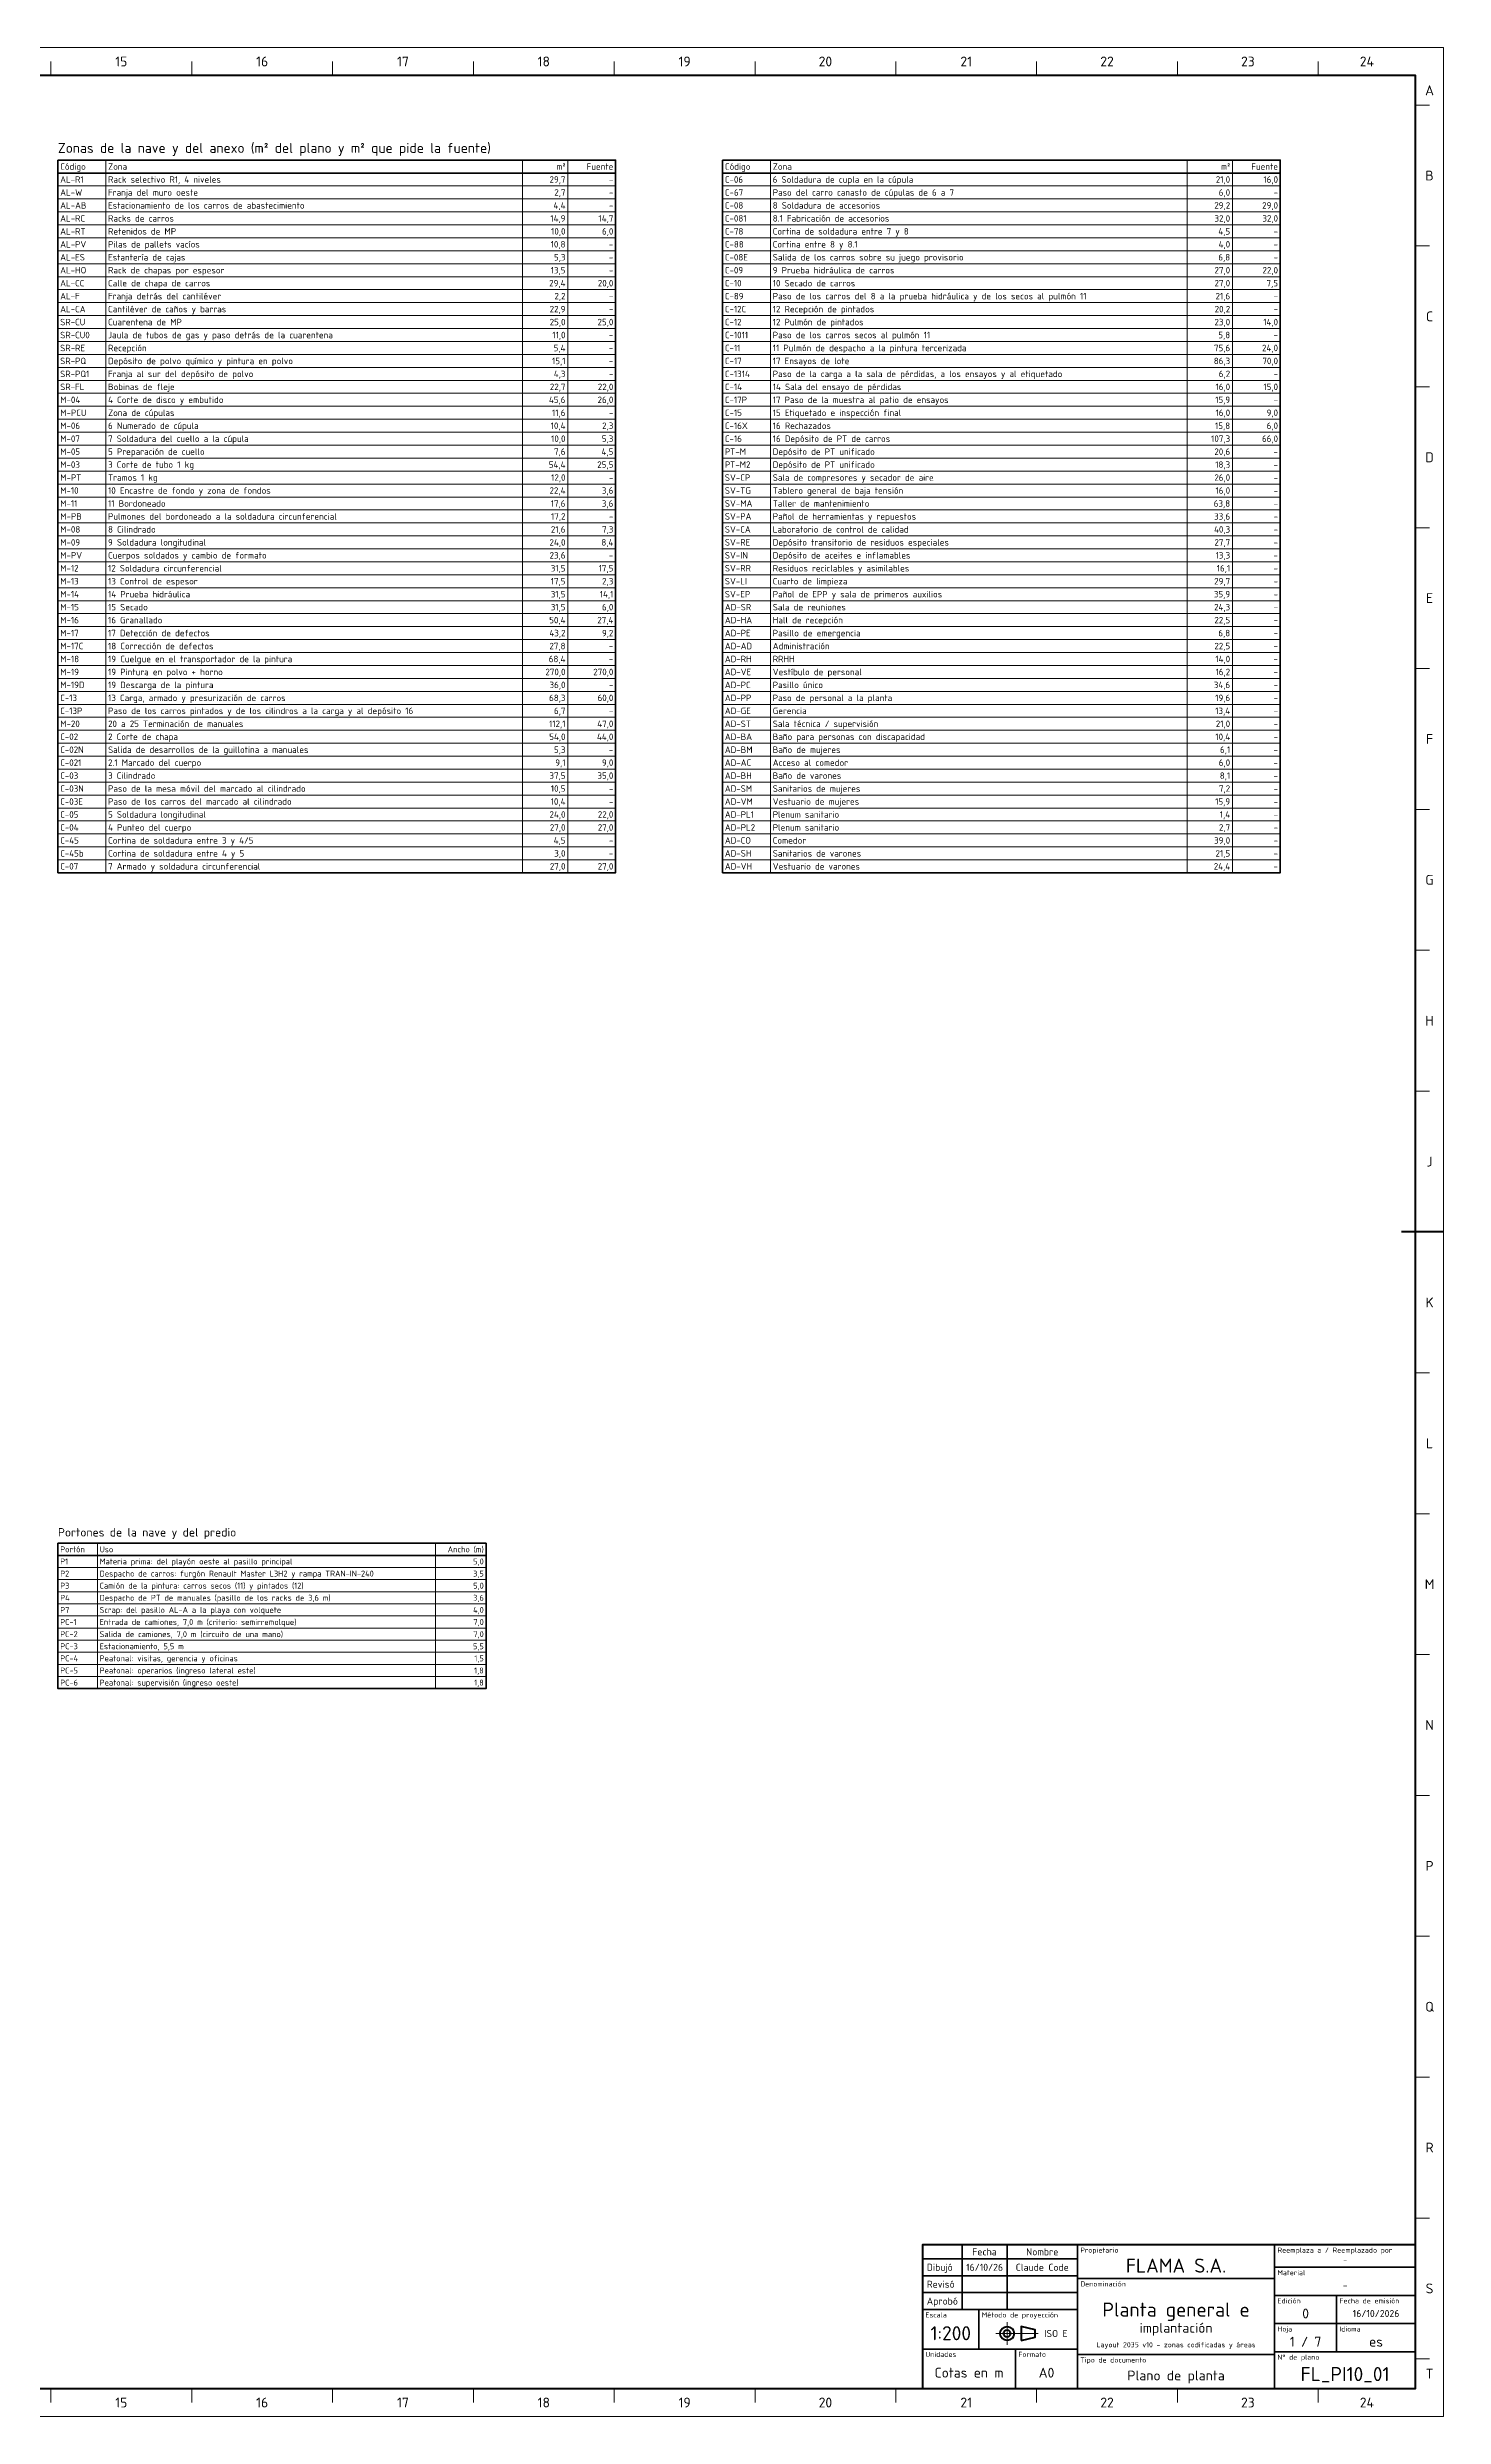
# Model space of a CAD drawing. Header units: millimetres. Extents: x 0 to 1189, y 0 to 841.
# Drawn here: x 693 to 1189, y 0 to 841 of the extents above; entities that cross this region are included whole.
import ezdxf
from ezdxf.enums import TextEntityAlignment as Align

# ---------------------------------------------------------------- set-up
doc = ezdxf.new("R2010")
doc.units = ezdxf.units.MM
doc.linetypes.add('IRAM-F-TRAZO-PUNTO', pattern=[20, 15, -2, 1, -2])
for name, color, linetype, lineweight in [('01-VISIBLE', 7, 'CONTINUOUS', 70), ('03-EJE', 1, 'IRAM-F-TRAZO-PUNTO', 18), ('06-TEXTO', 7, 'CONTINUOUS', 25), ('07-RECUADRO', 7, 'CONTINUOUS', 70), ('08-FINA', 5, 'CONTINUOUS', 18), ('10-ROTULO', 7, 'CONTINUOUS', 35), ('11-TEXTO-ROTULO', 7, 'CONTINUOUS', 25), ('A-COTA', 7, 'CONTINUOUS', 18), ('A-TEXTO', 7, 'CONTINUOUS', 18)]:
    doc.layers.add(name, color=color, linetype=linetype, lineweight=lineweight)
doc.styles.add('ISO3098', font='isocpeur.ttf')

msp = doc.modelspace()

# ---------------------------------------------------------------- linework, layer by layer
at = {"layer": '01-VISIBLE'}
msp.add_lwpolyline([(1039, 27), (1044, 28.25), (1044, 30.75), (1039, 32)], close=True, dxfattribs=at)
for radius in [2.5, 1.25]:
    msp.add_circle((1034, 29.5), radius, dxfattribs=at)
at = {"layer": '03-EJE'}
for p, q in [((1030, 29.5), (1045.5, 29.5)), ((1034, 25.5), (1034, 33.5))]:
    msp.add_line(p, q, dxfattribs=at)
at = {"layer": '07-RECUADRO'}
msp.add_line((1189, 420.5), (1174, 420.5), dxfattribs=at)
for points in [[(25, 10), (1179, 10), (1179, 831), (25, 831)], [(1004, 10), (1179, 10), (1179, 61), (1004, 61)]]:
    msp.add_lwpolyline(points, close=True, dxfattribs=at)
at = {"layer": '08-FINA'}
for p, q in [((694.5, 831), (694.5, 836)), ((744.5, 831), (744.5, 836)), ((794.5, 831), (794.5, 836)), ((844.5, 831), (844.5, 836)), ((894.5, 831), (894.5, 836)), ((944.5, 831), (944.5, 836)), ((994.5, 831), (994.5, 836)), ((1044.5, 831), (1044.5, 836)), ((1094.5, 831), (1094.5, 836)), ((1144.5, 831), (1144.5, 836)), ((1179, 820.5), (1184, 820.5)), ((1179, 770.5), (1184, 770.5)), ((1179, 720.5), (1184, 720.5)), ((1179, 670.5), (1184, 670.5)), ((1179, 620.5), (1184, 620.5)), ((1179, 570.5), (1184, 570.5)), ((1179, 520.5), (1184, 520.5)), ((1179, 470.5), (1184, 470.5)), ((1179, 370.5), (1184, 370.5)), ((1179, 320.5), (1184, 320.5)), ((1179, 270.5), (1184, 270.5)), ((1179, 220.5), (1184, 220.5)), ((1179, 170.5), (1184, 170.5)), ((1179, 120.5), (1184, 120.5)), ((1179, 70.5), (1184, 70.5)), ((1179, 20.5), (1184, 20.5)), ((694.5, 10), (694.5, 5)), ((744.5, 10), (744.5, 5)), ((794.5, 10), (794.5, 5)), ((844.5, 10), (844.5, 5)), ((894.5, 10), (894.5, 5)), ((944.5, 10), (944.5, 5)), ((994.5, 10), (994.5, 5)), ((1044.5, 10), (1044.5, 5)), ((1094.5, 10), (1094.5, 5)), ((1144.5, 10), (1144.5, 5))]:
    msp.add_line(p, q, dxfattribs=at)
msp.add_lwpolyline([(0, 0), (1189, 0), (1189, 841), (0, 841)], close=True, dxfattribs=at)
at = {"layer": '10-ROTULO'}
for points in [[(1004, 56), (1018, 56), (1018, 61), (1004, 61)], [(1018, 56), (1034, 56), (1034, 61), (1018, 61)], [(1034, 56), (1059, 56), (1059, 61), (1034, 61)], [(1059, 49), (1129, 49), (1129, 61), (1059, 61)], [(1129, 53), (1179, 53), (1179, 61), (1129, 61)], [(1004, 50), (1018, 50), (1018, 56), (1004, 56)], [(1018, 50), (1034, 50), (1034, 56), (1018, 56)], [(1034, 50), (1059, 50), (1059, 56), (1034, 56)], [(1129, 43), (1179, 43), (1179, 53), (1129, 53)], [(1004, 44), (1018, 44), (1018, 50), (1004, 50)], [(1004, 38), (1018, 38), (1018, 44), (1004, 44)], [(1018, 44), (1034, 44), (1034, 50), (1018, 50)], [(1018, 38), (1034, 38), (1034, 44), (1018, 44)], [(1034, 44), (1059, 44), (1059, 50), (1034, 50)], [(1034, 38), (1059, 38), (1059, 44), (1034, 44)], [(1059, 22), (1129, 22), (1129, 49), (1059, 49)], [(1129, 33), (1151, 33), (1151, 43), (1129, 43)], [(1151, 33), (1179, 33), (1179, 43), (1151, 43)], [(1004, 24), (1024, 24), (1024, 38), (1004, 38)], [(1024, 24), (1059, 24), (1059, 38), (1024, 38)], [(1129, 23), (1151, 23), (1151, 33), (1129, 33)], [(1151, 23), (1179, 23), (1179, 33), (1151, 33)], [(1004, 10), (1037, 10), (1037, 24), (1004, 24)], [(1037, 10), (1059, 10), (1059, 24), (1037, 24)], [(1059, 10), (1129, 10), (1129, 22), (1059, 22)], [(1129, 10), (1179, 10), (1179, 23), (1129, 23)]]:
    msp.add_lwpolyline(points, close=True, dxfattribs=at)
at = {"layer": 'A-COTA', "lineweight": 13}
for p, q in [((714, 801), (714, 548)), ((862, 801), (862, 548)), ((878, 801), (878, 548)), ((950, 801), (950, 548)), ((1098, 801), (1098, 548)), ((1114, 801), (1114, 548)), ((697, 791.8), (895, 791.8)), ((933, 791.8), (1131, 791.8)), ((697, 787.2), (895, 787.2)), ((697, 782.6), (895, 782.6)), ((933, 787.2), (1131, 787.2)), ((933, 782.6), (1131, 782.6)), ((697, 778), (895, 778)), ((933, 778), (1131, 778)), ((697, 773.4), (895, 773.4)), ((697, 768.8), (895, 768.8)), ((933, 773.4), (1131, 773.4)), ((933, 768.8), (1131, 768.8)), ((697, 764.2), (895, 764.2)), ((697, 759.6), (895, 759.6)), ((933, 764.2), (1131, 764.2)), ((933, 759.6), (1131, 759.6)), ((697, 755), (895, 755)), ((697, 750.4), (895, 750.4)), ((933, 755), (1131, 755)), ((933, 750.4), (1131, 750.4)), ((697, 745.8), (895, 745.8)), ((697, 741.2), (895, 741.2)), ((933, 745.8), (1131, 745.8)), ((933, 741.2), (1131, 741.2)), ((697, 736.6), (895, 736.6)), ((697, 732), (895, 732)), ((933, 736.6), (1131, 736.6)), ((933, 732), (1131, 732)), ((697, 727.4), (895, 727.4)), ((933, 727.4), (1131, 727.4)), ((697, 722.8), (895, 722.8)), ((697, 718.2), (895, 718.2)), ((933, 722.8), (1131, 722.8)), ((933, 718.2), (1131, 718.2)), ((697, 713.6), (895, 713.6)), ((697, 709), (895, 709)), ((933, 713.6), (1131, 713.6)), ((933, 709), (1131, 709)), ((697, 704.4), (895, 704.4)), ((697, 699.8), (895, 699.8)), ((933, 704.4), (1131, 704.4)), ((933, 699.8), (1131, 699.8)), ((697, 695.2), (895, 695.2)), ((697, 690.6), (895, 690.6)), ((933, 695.2), (1131, 695.2)), ((933, 690.6), (1131, 690.6)), ((697, 686), (895, 686)), ((697, 681.4), (895, 681.4)), ((933, 686), (1131, 686)), ((933, 681.4), (1131, 681.4)), ((697, 676.8), (895, 676.8)), ((933, 676.8), (1131, 676.8)), ((697, 672.2), (895, 672.2)), ((697, 667.6), (895, 667.6)), ((933, 672.2), (1131, 672.2)), ((933, 667.6), (1131, 667.6)), ((697, 663), (895, 663)), ((697, 658.4), (895, 658.4)), ((933, 663), (1131, 663)), ((933, 658.4), (1131, 658.4)), ((697, 653.8), (895, 653.8)), ((697, 649.2), (895, 649.2)), ((933, 653.8), (1131, 653.8)), ((933, 649.2), (1131, 649.2)), ((697, 644.6), (895, 644.6)), ((697, 640), (895, 640)), ((933, 644.6), (1131, 644.6)), ((933, 640), (1131, 640)), ((697, 635.4), (895, 635.4)), ((697, 630.8), (895, 630.8)), ((933, 635.4), (1131, 635.4)), ((933, 630.8), (1131, 630.8)), ((697, 626.2), (895, 626.2)), ((933, 626.2), (1131, 626.2)), ((697, 621.6), (895, 621.6)), ((697, 617), (895, 617)), ((933, 621.6), (1131, 621.6)), ((933, 617), (1131, 617)), ((697, 612.4), (895, 612.4)), ((697, 607.8), (895, 607.8)), ((933, 612.4), (1131, 612.4)), ((933, 607.8), (1131, 607.8)), ((697, 603.2), (895, 603.2)), ((697, 598.6), (895, 598.6)), ((933, 603.2), (1131, 603.2)), ((933, 598.6), (1131, 598.6)), ((697, 594), (895, 594)), ((697, 589.4), (895, 589.4)), ((933, 594), (1131, 594)), ((933, 589.4), (1131, 589.4)), ((697, 584.8), (895, 584.8)), ((933, 584.8), (1131, 584.8)), ((697, 580.2), (895, 580.2)), ((697, 575.6), (895, 575.6)), ((933, 580.2), (1131, 580.2)), ((933, 575.6), (1131, 575.6)), ((697, 571), (895, 571)), ((697, 566.4), (895, 566.4)), ((933, 571), (1131, 571)), ((933, 566.4), (1131, 566.4)), ((697, 561.8), (895, 561.8)), ((697, 557.2), (895, 557.2)), ((933, 561.8), (1131, 561.8)), ((933, 557.2), (1131, 557.2)), ((697, 552.6), (895, 552.6)), ((933, 552.6), (1131, 552.6)), ((711, 310), (711, 258.4)), ((831, 310), (831, 258.4)), ((697, 301.4), (849, 301.4)), ((697, 297.1), (849, 297.1)), ((697, 292.8), (849, 292.8)), ((697, 288.5), (849, 288.5)), ((697, 284.2), (849, 284.2)), ((697, 279.9), (849, 279.9)), ((697, 275.6), (849, 275.6)), ((697, 271.3), (849, 271.3)), ((697, 267), (849, 267)), ((697, 262.7), (849, 262.7))]:
    msp.add_line(p, q, dxfattribs=at)
at = {"layer": 'A-COTA', "lineweight": 35}
for p, q in [((697, 796.4), (895, 796.4)), ((933, 796.4), (1131, 796.4)), ((697, 305.7), (849, 305.7))]:
    msp.add_line(p, q, dxfattribs=at)
for points in [[(697, 801), (895, 801), (895, 548), (697, 548)], [(933, 801), (1131, 801), (1131, 548), (933, 548)], [(697, 310), (849, 310), (849, 258.4), (697, 258.4)]]:
    msp.add_lwpolyline(points, close=True, dxfattribs=at)

# ---------------------------------------------------------------- texts
at = {"layer": '06-TEXTO', "style": 'ISO3098'}
for s, p in [('15', (719.5, 836)), ('16', (769.5, 836)), ('17', (819.5, 836)), ('18', (869.5, 836)), ('19', (919.5, 836)), ('20', (969.5, 836)), ('21', (1019.5, 836)), ('22', (1069.5, 836)), ('23', (1119.5, 836)), ('24', (1161.75, 836)), ('A', (1184, 825.75)), ('B', (1184, 795.5)), ('C', (1184, 745.5)), ('D', (1184, 695.5)), ('E', (1184, 645.5)), ('F', (1184, 595.5)), ('G', (1184, 545.5)), ('H', (1184, 495.5)), ('J', (1184, 445.5)), ('K', (1184, 395.5)), ('L', (1184, 345.5)), ('M', (1184, 295.5)), ('N', (1184, 245.5)), ('P', (1184, 195.5)), ('Q', (1184, 145.5)), ('R', (1184, 95.5)), ('S', (1184, 45.5)), ('T', (1184, 15.25)), ('15', (719.5, 5)), ('16', (769.5, 5)), ('17', (819.5, 5)), ('18', (869.5, 5)), ('19', (919.5, 5)), ('20', (969.5, 5)), ('21', (1019.5, 5)), ('22', (1069.5, 5)), ('23', (1119.5, 5)), ('24', (1161.75, 5))]:
    msp.add_text(s, height=3.5, dxfattribs=at).set_placement(p, align=Align.MIDDLE_CENTER)
at = {"layer": '11-TEXTO-ROTULO', "style": 'ISO3098'}
for s, height, p in [('Fecha', 2.5, (1026, 58.5)), ('Nombre', 2.5, (1046.5, 58.5)), ('16/10/26', 2.5, (1026, 53)), ('Claude Code', 2.5, (1046.5, 53)), ('FLAMA S.A.', 5, (1094, 53.6)), ('-', 1.8, (1154, 55.6)), ('-', 2.5, (1154, 46.6)), ('Planta general e', 5, (1094, 38)), ('0', 3.5, (1140, 36.6)), ('16/10/2026', 2.5, (1165, 36.6)), ('1:200', 5, (1014, 29.6)), ('Layout 2035 v10 - zonas codificadas y áreas', 1.8, (1094, 25.5)), ('implantación', 3.5, (1094, 31.5)), ('1 / 7', 3.5, (1140, 26.6)), ('es', 3.5, (1165, 26.6)), ('Cotas en m', 3.5, (1020.5, 15.6)), ('A0', 3.5, (1048, 15.6)), ('FL_PI10_01', 5, (1154, 15.1)), ('Plano de planta', 3.5, (1094, 14.6))]:
    msp.add_text(s, height=height, dxfattribs=at).set_placement(p, align=Align.MIDDLE_CENTER)
for s, p in [('Propietario', (1060, 60)), ('Reemplaza a / Reemplazado por', (1130, 60)), ('Material', (1130, 52)), ('Denominación', (1060, 48)), ('Escala', (1005, 37)), ('Método de proyección', (1025, 37)), ('Edición', (1130, 42)), ('Fecha de emisión', (1152, 42)), ('Hoja', (1130, 32)), ('Idioma', (1152, 32)), ('Unidades', (1005, 23)), ('Formato', (1038, 23)), ('Tipo de documento', (1060, 21)), ('N° de plano', (1130, 22))]:
    msp.add_text(s, height=1.8, dxfattribs=at).set_placement(p, align=Align.TOP_LEFT)
for s, p in [('Dibujó', (1005.5, 53)), ('Aprobó', (1005.5, 41)), ('Revisó', (1005.5, 47))]:
    msp.add_text(s, height=2.5, dxfattribs=at).set_placement(p, align=Align.MIDDLE_LEFT)
msp.add_text('ISO E', height=2.5, dxfattribs=at).set_placement((1055.5, 29.5), align=Align.MIDDLE_RIGHT)
at = {"layer": 'A-TEXTO', "style": 'ISO3098'}
for s, height, p in [('Zonas de la nave y del anexo (m² del plano y m² que pide la fuente)', 3.5, (697, 802.5)), ('Portones de la nave y del predio', 3, (697, 311.5))]:
    msp.add_text(s, height=height, dxfattribs=at).set_placement(p, align=Align.BOTTOM_LEFT)
for s, height, p in [('Código', 2.3, (697.8, 798.7)), ('Zona', 2.3, (714.8, 798.7)), ('Código', 2.3, (933.8, 798.7)), ('Zona', 2.3, (950.8, 798.7)), ('AL-R1', 2.3, (697.8, 794.1)), ('AL-W', 2.3, (697.8, 789.5)), ('Rack selectivo R1, 4 niveles', 2.3, (714.8, 794.1)), ('Franja del muro oeste', 2.3, (714.8, 789.5)), ('C-06', 2.3, (933.8, 794.1)), ('C-67', 2.3, (933.8, 789.5)), ('6 Soldadura de cupla en la cúpula', 2.3, (950.8, 794.1)), ('Paso del carro canasto de cúpulas de 6 a 7', 2.3, (950.8, 789.5)), ('AL-AB', 2.3, (697.8, 784.9)), ('Estacionamiento de los carros de abastecimiento', 2.3, (714.8, 784.9)), ('C-08', 2.3, (933.8, 784.9)), ('8 Soldadura de accesorios', 2.3, (950.8, 784.9)), ('AL-RC', 2.3, (697.8, 780.3)), ('AL-RT', 2.3, (697.8, 775.7)), ('Racks de carros', 2.3, (714.8, 780.3)), ('Retenidos de MP', 2.3, (714.8, 775.7)), ('C-081', 2.3, (933.8, 780.3)), ('C-78', 2.3, (933.8, 775.7)), ('8.1 Fabricación de accesorios', 2.3, (950.8, 780.3)), ('Cortina de soldadura entre 7 y 8', 2.3, (950.8, 775.7)), ('AL-PV', 2.3, (697.8, 771.1)), ('AL-ES', 2.3, (697.8, 766.5)), ('Pilas de pallets vacíos', 2.3, (714.8, 771.1)), ('Estantería de cajas', 2.3, (714.8, 766.5)), ('C-88', 2.3, (933.8, 771.1)), ('C-08E', 2.3, (933.8, 766.5)), ('Salida de los carros sobre su juego provisorio', 2.3, (950.8, 766.5)), ('Cortina entre 8 y 8.1', 2.3, (950.8, 771.1)), ('AL-HO', 2.3, (697.8, 761.9)), ('AL-CC', 2.3, (697.8, 757.3)), ('Rack de chapas por espesor', 2.3, (714.8, 761.9)), ('Calle de chapa de carros', 2.3, (714.8, 757.3)), ('C-09', 2.3, (933.8, 761.9)), ('C-10', 2.3, (933.8, 757.3)), ('10 Secado de carros', 2.3, (950.8, 757.3)), ('9 Prueba hidráulica de carros', 2.3, (950.8, 761.9)), ('AL-F', 2.3, (697.8, 752.7)), ('AL-CA', 2.3, (697.8, 748.1)), ('Franja detrás del cantiléver', 2.3, (714.8, 752.7)), ('Cantiléver de caños y barras', 2.3, (714.8, 748.1)), ('C-89', 2.3, (933.8, 752.7)), ('C-12C', 2.3, (933.8, 748.1)), ('12 Recepción de pintados', 2.3, (950.8, 748.1)), ('Paso de los carros del 8 a la prueba hidráulica y de los secos al pulmón 11', 2.3, (950.8, 752.7)), ('SR-CU', 2.3, (697.8, 743.5)), ('Jaula de tubos de gas y paso detrás de la cuarentena', 2.3, (714.8, 738.9)), ('Cuarentena de MP', 2.3, (714.8, 743.5)), ('C-12', 2.3, (933.8, 743.5)), ('12 Pulmón de pintados', 2.3, (950.8, 743.5)), ('Paso de los carros secos al pulmón 11', 2.3, (950.8, 738.9)), ('SR-CU0', 2.3, (697.8, 738.9)), ('SR-RE', 2.3, (697.8, 734.3)), ('Recepción', 2.3, (714.8, 734.3)), ('C-1011', 2.3, (933.8, 738.9)), ('C-11', 2.3, (933.8, 734.3)), ('11 Pulmón de despacho a la pintura tercerizada', 2.3, (950.8, 734.3)), ('SR-PQ', 2.3, (697.8, 729.7)), ('SR-PQ1', 2.3, (697.8, 725.1)), ('Depósito de polvo químico y pintura en polvo', 2.3, (714.8, 729.7)), ('Franja al sur del depósito de polvo', 2.3, (714.8, 725.1)), ('C-17', 2.3, (933.8, 729.7)), ('C-1314', 2.3, (933.8, 725.1)), ('17 Ensayos de lote', 2.3, (950.8, 729.7)), ('Paso de la carga a la sala de pérdidas, a los ensayos y al etiquetado', 2.3, (950.8, 725.1)), ('SR-FL', 2.3, (697.8, 720.5)), ('M-04', 2.3, (697.8, 715.9)), ('4 Corte de disco y embutido', 2.3, (714.8, 715.9)), ('Bobinas de fleje', 2.3, (714.8, 720.5)), ('C-14', 2.3, (933.8, 720.5)), ('C-17P', 2.3, (933.8, 715.9)), ('14 Sala del ensayo de pérdidas', 2.3, (950.8, 720.5)), ('17 Paso de la muestra al patio de ensayos', 2.3, (950.8, 715.9)), ('M-PCU', 2.3, (697.8, 711.3)), ('M-06', 2.3, (697.8, 706.7)), ('Zona de cúpulas', 2.3, (714.8, 711.3)), ('6 Numerado de cúpula', 2.3, (714.8, 706.7)), ('C-15', 2.3, (933.8, 711.3)), ('C-16X', 2.3, (933.8, 706.7)), ('15 Etiquetado e inspección final', 2.3, (950.8, 711.3)), ('16 Rechazados', 2.3, (950.8, 706.7)), ('M-07', 2.3, (697.8, 702.1)), ('M-05', 2.3, (697.8, 697.5)), ('7 Soldadura del cuello a la cúpula', 2.3, (714.8, 702.1)), ('5 Preparación de cuello', 2.3, (714.8, 697.5)), ('C-16', 2.3, (933.8, 702.1)), ('PT-M', 2.3, (933.8, 697.5)), ('16 Depósito de PT de carros', 2.3, (950.8, 702.1)), ('Depósito de PT unificado', 2.3, (950.8, 697.5)), ('M-03', 2.3, (697.8, 692.9)), ('3 Corte de tubo 1 kg', 2.3, (714.8, 692.9)), ('PT-M2', 2.3, (933.8, 692.9)), ('Depósito de PT unificado', 2.3, (950.8, 692.9)), ('M-PT', 2.3, (697.8, 688.3)), ('M-10', 2.3, (697.8, 683.7)), ('10 Encastre de fondo y zona de fondos', 2.3, (714.8, 683.7)), ('Tramos 1 kg', 2.3, (714.8, 688.3)), ('SV-CP', 2.3, (933.8, 688.3)), ('SV-TG', 2.3, (933.8, 683.7)), ('Sala de compresores y secador de aire', 2.3, (950.8, 688.3)), ('Tablero general de baja tensión', 2.3, (950.8, 683.7)), ('M-11', 2.3, (697.8, 679.1)), ('M-PB', 2.3, (697.8, 674.5)), ('11 Bordoneado', 2.3, (714.8, 679.1)), ('Pulmones del bordoneado a la soldadura circunferencial', 2.3, (714.8, 674.5)), ('SV-MA', 2.3, (933.8, 679.1)), ('SV-PA', 2.3, (933.8, 674.5)), ('Taller de mantenimiento', 2.3, (950.8, 679.1)), ('Pañol de herramientas y repuestos', 2.3, (950.8, 674.5)), ('M-08', 2.3, (697.8, 669.9)), ('M-09', 2.3, (697.8, 665.3)), ('9 Soldadura longitudinal', 2.3, (714.8, 665.3)), ('8 Cilindrado', 2.3, (714.8, 669.9)), ('SV-CA', 2.3, (933.8, 669.9)), ('SV-RE', 2.3, (933.8, 665.3)), ('Laboratorio de control de calidad', 2.3, (950.8, 669.9)), ('Depósito transitorio de residuos especiales', 2.3, (950.8, 665.3)), ('M-PV', 2.3, (697.8, 660.7)), ('M-12', 2.3, (697.8, 656.1)), ('12 Soldadura circunferencial', 2.3, (714.8, 656.1)), ('Cuerpos soldados y cambio de formato', 2.3, (714.8, 660.7)), ('SV-IN', 2.3, (933.8, 660.7)), ('SV-RR', 2.3, (933.8, 656.1)), ('Depósito de aceites e inflamables', 2.3, (950.8, 660.7)), ('Residuos reciclables y asimilables', 2.3, (950.8, 656.1)), ('M-13', 2.3, (697.8, 651.5)), ('M-14', 2.3, (697.8, 646.9)), ('13 Control de espesor', 2.3, (714.8, 651.5)), ('14 Prueba hidráulica', 2.3, (714.8, 646.9)), ('SV-LI', 2.3, (933.8, 651.5)), ('SV-EP', 2.3, (933.8, 646.9)), ('Cuarto de limpieza', 2.3, (950.8, 651.5)), ('Pañol de EPP y sala de primeros auxilios', 2.3, (950.8, 646.9)), ('M-15', 2.3, (697.8, 642.3)), ('15 Secado', 2.3, (714.8, 642.3)), ('AD-SR', 2.3, (933.8, 642.3)), ('Sala de reuniones', 2.3, (950.8, 642.3)), ('M-16', 2.3, (697.8, 637.7)), ('M-17', 2.3, (697.8, 633.1)), ('16 Granallado', 2.3, (714.8, 637.7)), ('17 Detección de defectos', 2.3, (714.8, 633.1)), ('AD-HA', 2.3, (933.8, 637.7)), ('AD-PE', 2.3, (933.8, 633.1)), ('Hall de recepción', 2.3, (950.8, 637.7)), ('Pasillo de emergencia', 2.3, (950.8, 633.1)), ('M-17C', 2.3, (697.8, 628.5)), ('M-18', 2.3, (697.8, 623.9)), ('18 Corrección de defectos', 2.3, (714.8, 628.5)), ('19 Cuelgue en el transportador de la pintura', 2.3, (714.8, 623.9)), ('AD-AD', 2.3, (933.8, 628.5)), ('AD-RH', 2.3, (933.8, 623.9)), ('Administración', 2.3, (950.8, 628.5)), ('RRHH', 2.3, (950.8, 623.9)), ('M-19', 2.3, (697.8, 619.3)), ('M-19D', 2.3, (697.8, 614.7)), ('19 Pintura en polvo + horno', 2.3, (714.8, 619.3)), ('19 Descarga de la pintura', 2.3, (714.8, 614.7)), ('AD-VE', 2.3, (933.8, 619.3)), ('AD-PC', 2.3, (933.8, 614.7)), ('Vestíbulo de personal', 2.3, (950.8, 619.3)), ('Pasillo único', 2.3, (950.8, 614.7)), ('C-13', 2.3, (697.8, 610.1)), ('C-13P', 2.3, (697.8, 605.5)), ('13 Carga, armado y presurización de carros', 2.3, (714.8, 610.1)), ('Paso de los carros pintados y de los cilindros a la carga y al depósito 16', 2.3, (714.8, 605.5)), ('AD-PP', 2.3, (933.8, 610.1)), ('AD-GE', 2.3, (933.8, 605.5)), ('Paso de personal a la planta', 2.3, (950.8, 610.1)), ('Gerencia', 2.3, (950.8, 605.5)), ('M-20', 2.3, (697.8, 600.9)), ('C-02', 2.3, (697.8, 596.3)), ('20 a 25 Terminación de manuales', 2.3, (714.8, 600.9)), ('2 Corte de chapa', 2.3, (714.8, 596.3)), ('AD-ST', 2.3, (933.8, 600.9)), ('AD-BA', 2.3, (933.8, 596.3)), ('Sala técnica / supervisión', 2.3, (950.8, 600.9)), ('Baño para personas con discapacidad', 2.3, (950.8, 596.3)), ('C-02N', 2.3, (697.8, 591.7)), ('Salida de desarrollos de la guillotina a manuales', 2.3, (714.8, 591.7)), ('AD-BM', 2.3, (933.8, 591.7)), ('Baño de mujeres', 2.3, (950.8, 591.7)), ('C-021', 2.3, (697.8, 587.1)), ('C-03', 2.3, (697.8, 582.5)), ('2.1 Marcado del cuerpo', 2.3, (714.8, 587.1)), ('3 Cilindrado', 2.3, (714.8, 582.5)), ('AD-AC', 2.3, (933.8, 587.1)), ('AD-BH', 2.3, (933.8, 582.5)), ('Acceso al comedor', 2.3, (950.8, 587.1)), ('Baño de varones', 2.3, (950.8, 582.5)), ('C-03N', 2.3, (697.8, 577.9)), ('C-03E', 2.3, (697.8, 573.3)), ('Paso de la mesa móvil del marcado al cilindrado', 2.3, (714.8, 577.9)), ('Paso de los carros del marcado al cilindrado', 2.3, (714.8, 573.3)), ('AD-SM', 2.3, (933.8, 577.9)), ('AD-VM', 2.3, (933.8, 573.3)), ('Sanitarios de mujeres', 2.3, (950.8, 577.9)), ('Vestuario de mujeres', 2.3, (950.8, 573.3)), ('C-05', 2.3, (697.8, 568.7)), ('C-04', 2.3, (697.8, 564.1)), ('4 Punteo del cuerpo', 2.3, (714.8, 564.1)), ('5 Soldadura longitudinal', 2.3, (714.8, 568.7)), ('AD-PL1', 2.3, (933.8, 568.7)), ('AD-PL2', 2.3, (933.8, 564.1)), ('Plenum sanitario', 2.3, (950.8, 568.7)), ('Plenum sanitario', 2.3, (950.8, 564.1)), ('C-45', 2.3, (697.8, 559.5)), ('C-45b', 2.3, (697.8, 554.9)), ('Cortina de soldadura entre 3 y 4/5', 2.3, (714.8, 559.5)), ('Cortina de soldadura entre 4 y 5', 2.3, (714.8, 554.9)), ('AD-CO', 2.3, (933.8, 559.5)), ('AD-SH', 2.3, (933.8, 554.9)), ('Sanitarios de varones', 2.3, (950.8, 554.9)), ('Comedor', 2.3, (950.8, 559.5)), ('C-07', 2.3, (697.8, 550.3)), ('7 Armado y soldadura circunferencial', 2.3, (714.8, 550.3)), ('AD-VH', 2.3, (933.8, 550.3)), ('Vestuario de varones', 2.3, (950.8, 550.3)), ('Portón', 2.1, (697.8, 307.85)), ('P1', 2.1, (697.8, 303.55)), ('Uso', 2.1, (711.8, 307.85)), ('Materia prima: del playón oeste al pasillo principal', 2.1, (711.8, 303.55)), ('P2', 2.1, (697.8, 299.25)), ('P3', 2.1, (697.8, 294.95)), ('Despacho de carros: furgón Renault Master L3H2 y rampa TRAN-IN-240', 2.1, (711.8, 299.25)), ('Camión de la pintura: carros secos (11) y pintados (12)', 2.1, (711.8, 294.95)), ('P4', 2.1, (697.8, 290.65)), ('P7', 2.1, (697.8, 286.35)), ('Scrap: del pasillo AL-A a la playa con volquete', 2.1, (711.8, 286.35)), ('Despacho de PT de manuales (pasillo de los racks de 3,6 m)', 2.1, (711.8, 290.65)), ('PC-1', 2.1, (697.8, 282.05)), ('PC-2', 2.1, (697.8, 277.75)), ('Salida de camiones, 7,0 m (circuito de una mano)', 2.1, (711.8, 277.75)), ('Entrada de camiones, 7,0 m (criterio: semirremolque)', 2.1, (711.8, 282.05)), ('PC-3', 2.1, (697.8, 273.45)), ('PC-4', 2.1, (697.8, 269.15)), ('Estacionamiento, 5,5 m', 2.1, (711.8, 273.45)), ('Peatonal: visitas, gerencia y oficinas', 2.1, (711.8, 269.15)), ('PC-5', 2.1, (697.8, 264.85)), ('PC-6', 2.1, (697.8, 260.55)), ('Peatonal: operarios (ingreso lateral este)', 2.1, (711.8, 264.85)), ('Peatonal: supervisión (ingreso oeste)', 2.1, (711.8, 260.55))]:
    msp.add_text(s, height=height, dxfattribs=at).set_placement(p, align=Align.MIDDLE_LEFT)
for s, height, p in [('m²', 2.3, (877.2, 798.7)), ('Fuente', 2.3, (894.2, 798.7)), ('m²', 2.3, (1113.2, 798.7)), ('Fuente', 2.3, (1130.2, 798.7)), ('29,7', 2.3, (877.2, 794.1)), ('2,7', 2.3, (877.2, 789.5)), ('-', 2.3, (894.2, 794.1)), ('21,0', 2.3, (1113.2, 794.1)), ('6,0', 2.3, (1113.2, 789.5)), ('16,0', 2.3, (1130.2, 794.1)), ('4,4', 2.3, (877.2, 784.9)), ('-', 2.3, (894.2, 789.5)), ('-', 2.3, (894.2, 784.9)), ('29,2', 2.3, (1113.2, 784.9)), ('29,0', 2.3, (1130.2, 784.9)), ('-', 2.3, (1130.2, 789.5)), ('14,9', 2.3, (877.2, 780.3)), ('10,0', 2.3, (877.2, 775.7)), ('14,7', 2.3, (894.2, 780.3)), ('6,0', 2.3, (894.2, 775.7)), ('32,0', 2.3, (1113.2, 780.3)), ('4,5', 2.3, (1113.2, 775.7)), ('32,0', 2.3, (1130.2, 780.3)), ('-', 2.3, (1130.2, 775.7)), ('10,8', 2.3, (877.2, 771.1)), ('5,3', 2.3, (877.2, 766.5)), ('-', 2.3, (894.2, 771.1)), ('-', 2.3, (894.2, 766.5)), ('6,8', 2.3, (1113.2, 766.5)), ('4,0', 2.3, (1113.2, 771.1)), ('-', 2.3, (1130.2, 771.1)), ('-', 2.3, (1130.2, 766.5)), ('29,4', 2.3, (877.2, 757.3)), ('13,5', 2.3, (877.2, 761.9)), ('20,0', 2.3, (894.2, 757.3)), ('-', 2.3, (894.2, 761.9)), ('27,0', 2.3, (1113.2, 761.9)), ('27,0', 2.3, (1113.2, 757.3)), ('22,0', 2.3, (1130.2, 761.9)), ('7,5', 2.3, (1130.2, 757.3)), ('22,9', 2.3, (877.2, 748.1)), ('2,2', 2.3, (877.2, 752.7)), ('-', 2.3, (894.2, 752.7)), ('20,2', 2.3, (1113.2, 748.1)), ('21,6', 2.3, (1113.2, 752.7)), ('-', 2.3, (1130.2, 752.7)), ('25,0', 2.3, (877.2, 743.5)), ('25,0', 2.3, (894.2, 743.5)), ('-', 2.3, (894.2, 748.1)), ('23,0', 2.3, (1113.2, 743.5)), ('14,0', 2.3, (1130.2, 743.5)), ('-', 2.3, (1130.2, 748.1)), ('11,0', 2.3, (877.2, 738.9)), ('5,4', 2.3, (877.2, 734.3)), ('-', 2.3, (894.2, 738.9)), ('-', 2.3, (894.2, 734.3)), ('75,6', 2.3, (1113.2, 734.3)), ('5,8', 2.3, (1113.2, 738.9)), ('24,0', 2.3, (1130.2, 734.3)), ('-', 2.3, (1130.2, 738.9)), ('15,1', 2.3, (877.2, 729.7)), ('4,3', 2.3, (877.2, 725.1)), ('-', 2.3, (894.2, 729.7)), ('-', 2.3, (894.2, 725.1)), ('86,3', 2.3, (1113.2, 729.7)), ('6,2', 2.3, (1113.2, 725.1)), ('70,0', 2.3, (1130.2, 729.7)), ('-', 2.3, (1130.2, 725.1)), ('45,6', 2.3, (877.2, 715.9)), ('22,7', 2.3, (877.2, 720.5)), ('26,0', 2.3, (894.2, 715.9)), ('22,0', 2.3, (894.2, 720.5)), ('15,9', 2.3, (1113.2, 715.9)), ('16,0', 2.3, (1113.2, 720.5)), ('15,0', 2.3, (1130.2, 720.5)), ('-', 2.3, (1130.2, 715.9)), ('10,4', 2.3, (877.2, 706.7)), ('11,6', 2.3, (877.2, 711.3)), ('2,3', 2.3, (894.2, 706.7)), ('-', 2.3, (894.2, 711.3)), ('15,8', 2.3, (1113.2, 706.7)), ('16,0', 2.3, (1113.2, 711.3)), ('9,0', 2.3, (1130.2, 711.3)), ('6,0', 2.3, (1130.2, 706.7)), ('10,0', 2.3, (877.2, 702.1)), ('7,6', 2.3, (877.2, 697.5)), ('4,5', 2.3, (894.2, 697.5)), ('5,3', 2.3, (894.2, 702.1)), ('107,3', 2.3, (1113.2, 702.1)), ('20,6', 2.3, (1113.2, 697.5)), ('66,0', 2.3, (1130.2, 702.1)), ('54,4', 2.3, (877.2, 692.9)), ('25,5', 2.3, (894.2, 692.9)), ('18,3', 2.3, (1113.2, 692.9)), ('-', 2.3, (1130.2, 697.5)), ('-', 2.3, (1130.2, 692.9)), ('22,4', 2.3, (877.2, 683.7)), ('12,0', 2.3, (877.2, 688.3)), ('3,6', 2.3, (894.2, 683.7)), ('-', 2.3, (894.2, 688.3)), ('26,0', 2.3, (1113.2, 688.3)), ('16,0', 2.3, (1113.2, 683.7)), ('-', 2.3, (1130.2, 688.3)), ('-', 2.3, (1130.2, 683.7)), ('17,6', 2.3, (877.2, 679.1)), ('17,2', 2.3, (877.2, 674.5)), ('3,6', 2.3, (894.2, 679.1)), ('-', 2.3, (894.2, 674.5)), ('63,8', 2.3, (1113.2, 679.1)), ('33,6', 2.3, (1113.2, 674.5)), ('-', 2.3, (1130.2, 679.1)), ('-', 2.3, (1130.2, 674.5)), ('24,0', 2.3, (877.2, 665.3)), ('21,6', 2.3, (877.2, 669.9)), ('8,4', 2.3, (894.2, 665.3)), ('7,3', 2.3, (894.2, 669.9)), ('40,3', 2.3, (1113.2, 669.9)), ('27,7', 2.3, (1113.2, 665.3)), ('-', 2.3, (1130.2, 669.9)), ('-', 2.3, (1130.2, 665.3)), ('23,6', 2.3, (877.2, 660.7)), ('31,5', 2.3, (877.2, 656.1)), ('17,5', 2.3, (894.2, 656.1)), ('-', 2.3, (894.2, 660.7)), ('13,3', 2.3, (1113.2, 660.7)), ('16,1', 2.3, (1113.2, 656.1)), ('-', 2.3, (1130.2, 660.7)), ('17,5', 2.3, (877.2, 651.5)), ('31,5', 2.3, (877.2, 646.9)), ('14,1', 2.3, (894.2, 646.9)), ('2,3', 2.3, (894.2, 651.5)), ('35,9', 2.3, (1113.2, 646.9)), ('29,7', 2.3, (1113.2, 651.5)), ('-', 2.3, (1130.2, 656.1)), ('-', 2.3, (1130.2, 651.5)), ('31,5', 2.3, (877.2, 642.3)), ('6,0', 2.3, (894.2, 642.3)), ('24,3', 2.3, (1113.2, 642.3)), ('-', 2.3, (1130.2, 646.9)), ('-', 2.3, (1130.2, 642.3)), ('50,4', 2.3, (877.2, 637.7)), ('43,2', 2.3, (877.2, 633.1)), ('27,4', 2.3, (894.2, 637.7)), ('9,2', 2.3, (894.2, 633.1)), ('22,5', 2.3, (1113.2, 637.7)), ('6,8', 2.3, (1113.2, 633.1)), ('-', 2.3, (1130.2, 637.7)), ('-', 2.3, (1130.2, 633.1)), ('68,4', 2.3, (877.2, 623.9)), ('27,8', 2.3, (877.2, 628.5)), ('-', 2.3, (894.2, 628.5)), ('-', 2.3, (894.2, 623.9)), ('22,5', 2.3, (1113.2, 628.5)), ('14,0', 2.3, (1113.2, 623.9)), ('-', 2.3, (1130.2, 628.5)), ('-', 2.3, (1130.2, 623.9)), ('270,0', 2.3, (877.2, 619.3)), ('36,0', 2.3, (877.2, 614.7)), ('270,0', 2.3, (894.2, 619.3)), ('-', 2.3, (894.2, 614.7)), ('34,6', 2.3, (1113.2, 614.7)), ('16,2', 2.3, (1113.2, 619.3)), ('-', 2.3, (1130.2, 619.3)), ('-', 2.3, (1130.2, 614.7)), ('68,3', 2.3, (877.2, 610.1)), ('6,7', 2.3, (877.2, 605.5)), ('60,0', 2.3, (894.2, 610.1)), ('19,6', 2.3, (1113.2, 610.1)), ('13,4', 2.3, (1113.2, 605.5)), ('-', 2.3, (1130.2, 610.1)), ('112,1', 2.3, (877.2, 600.9)), ('54,0', 2.3, (877.2, 596.3)), ('44,0', 2.3, (894.2, 596.3)), ('47,0', 2.3, (894.2, 600.9)), ('-', 2.3, (894.2, 605.5)), ('10,4', 2.3, (1113.2, 596.3)), ('21,0', 2.3, (1113.2, 600.9)), ('-', 2.3, (1130.2, 605.5)), ('-', 2.3, (1130.2, 600.9)), ('5,3', 2.3, (877.2, 591.7)), ('-', 2.3, (894.2, 591.7)), ('6,1', 2.3, (1113.2, 591.7)), ('-', 2.3, (1130.2, 596.3)), ('-', 2.3, (1130.2, 591.7)), ('37,5', 2.3, (877.2, 582.5)), ('9,1', 2.3, (877.2, 587.1)), ('35,0', 2.3, (894.2, 582.5)), ('9,0', 2.3, (894.2, 587.1)), ('6,0', 2.3, (1113.2, 587.1)), ('8,1', 2.3, (1113.2, 582.5)), ('-', 2.3, (1130.2, 587.1)), ('-', 2.3, (1130.2, 582.5)), ('10,4', 2.3, (877.2, 573.3)), ('10,5', 2.3, (877.2, 577.9)), ('-', 2.3, (894.2, 577.9)), ('-', 2.3, (894.2, 573.3)), ('15,9', 2.3, (1113.2, 573.3)), ('7,2', 2.3, (1113.2, 577.9)), ('-', 2.3, (1130.2, 577.9)), ('-', 2.3, (1130.2, 573.3)), ('24,0', 2.3, (877.2, 568.7)), ('27,0', 2.3, (877.2, 564.1)), ('27,0', 2.3, (894.2, 564.1)), ('22,0', 2.3, (894.2, 568.7)), ('2,7', 2.3, (1113.2, 564.1)), ('1,4', 2.3, (1113.2, 568.7)), ('-', 2.3, (1130.2, 568.7)), ('-', 2.3, (1130.2, 564.1)), ('4,5', 2.3, (877.2, 559.5)), ('3,0', 2.3, (877.2, 554.9)), ('-', 2.3, (894.2, 559.5)), ('39,0', 2.3, (1113.2, 559.5)), ('21,5', 2.3, (1113.2, 554.9)), ('-', 2.3, (1130.2, 559.5)), ('27,0', 2.3, (877.2, 550.3)), ('27,0', 2.3, (894.2, 550.3)), ('-', 2.3, (894.2, 554.9)), ('24,4', 2.3, (1113.2, 550.3)), ('-', 2.3, (1130.2, 554.9)), ('-', 2.3, (1130.2, 550.3)), ('Ancho (m)', 2.1, (848.2, 307.85)), ('5,0', 2.1, (848.2, 303.55)), ('3,5', 2.1, (848.2, 299.25)), ('5,0', 2.1, (848.2, 294.95)), ('4,0', 2.1, (848.2, 286.35)), ('3,6', 2.1, (848.2, 290.65)), ('7,0', 2.1, (848.2, 282.05)), ('7,0', 2.1, (848.2, 277.75)), ('5,5', 2.1, (848.2, 273.45)), ('1,5', 2.1, (848.2, 269.15)), ('1,8', 2.1, (848.2, 264.85)), ('1,8', 2.1, (848.2, 260.55))]:
    msp.add_text(s, height=height, dxfattribs=at).set_placement(p, align=Align.MIDDLE_RIGHT)

doc.saveas('drawing.dxf')
